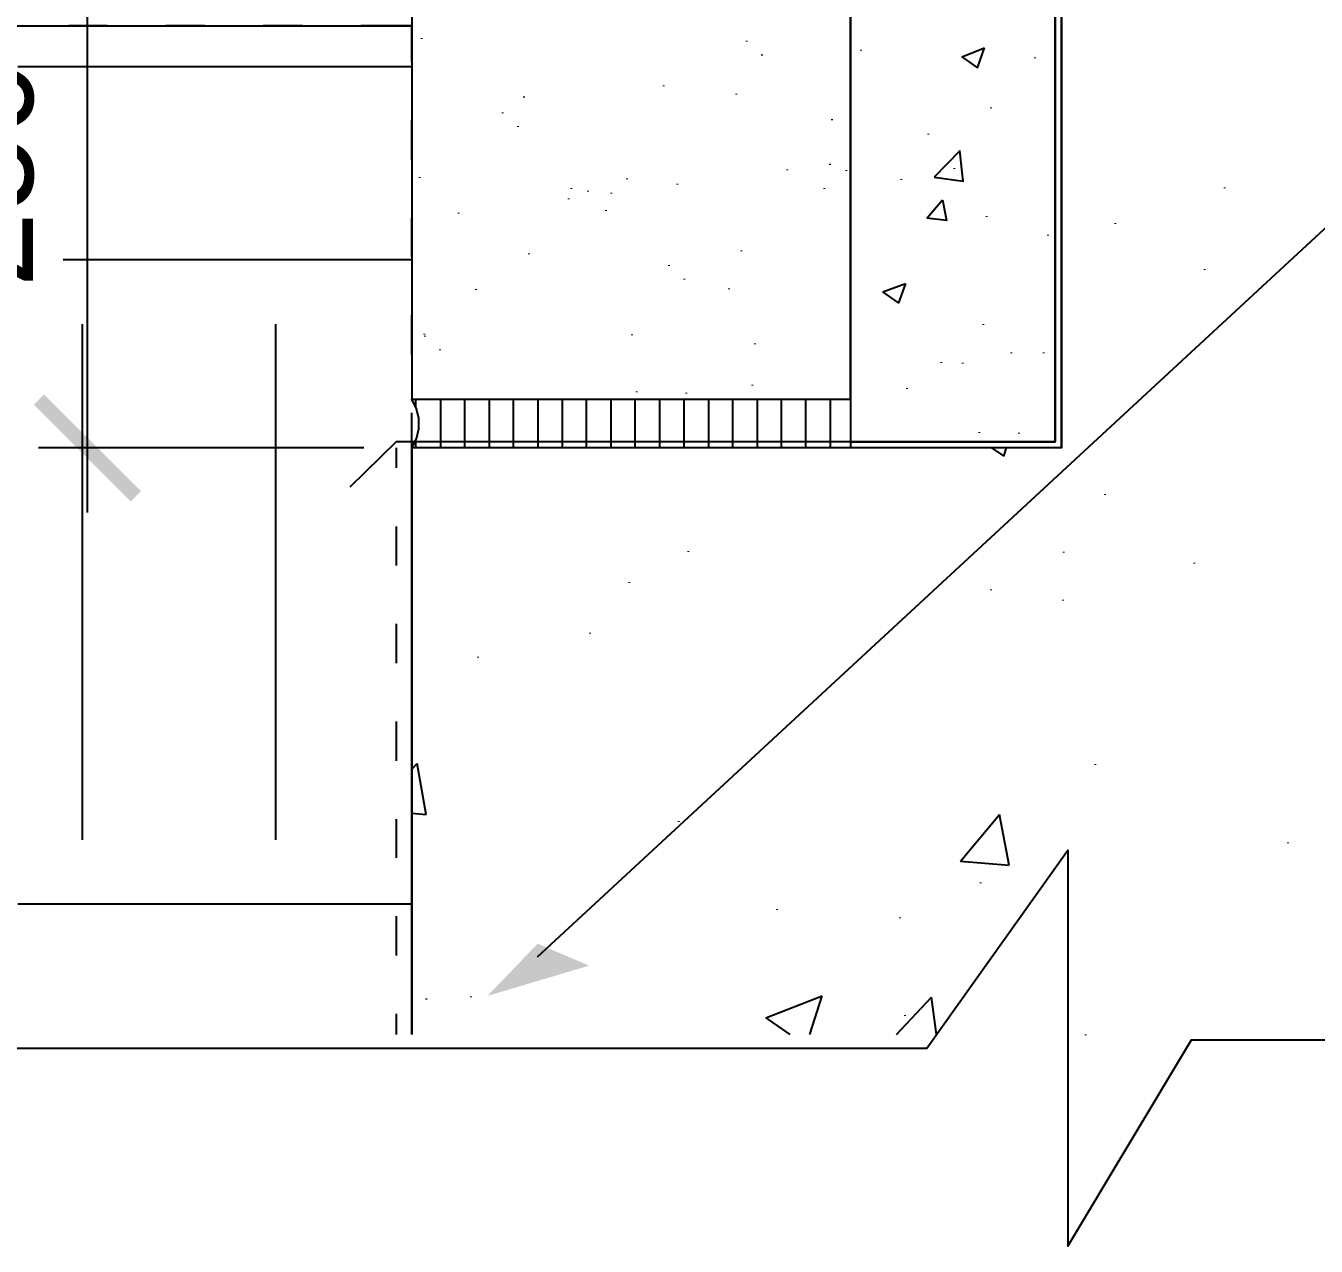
# Model space of a CAD drawing. Header units: millimetres. Extents: x 14345 to 64157, y -11631 to -3212.
# Drawn here: x 56496 to 58483, y -11319 to -9440 of the extents above; entities that cross this region are included whole.
import ezdxf

# ---------------------------------------------------------------- set-up
doc = ezdxf.new("R2010")
doc.units = ezdxf.units.MM
doc.header["$MEASUREMENT"] = 0
doc.layers.add('NewA-Zz_20_10_90-T_TextWindow', color=7, linetype='Continuous')
doc.layers.add('NewA-Zz_30_30-P_ExternalReferenceDrawing', color=7, linetype='Continuous')
doc.styles.add('GENERATED_STYLE_1', font='')
doc.styles.get('GENERATED_STYLE_1').set_extended_font_data('Arial')

msp = doc.modelspace()

# ---------------------------------------------------------------- hatches: boundary and pattern name
at = {"layer": 'NewA-Zz_30_30-P_ExternalReferenceDrawing', "linetype": 'Continuous', "lineweight": 13}
for points in [[(56524.5, -10007.4), (56508.7, -10023.2), (56673.8, -10156.6)], [(56508.7, -10023.2), (56657.9, -10172.5), (56673.8, -10156.6)], [(57363.8, -10886.8), (57284.4, -10853), (57207.2, -10933.4)]]:
    msp.add_hatch(color=7, dxfattribs=at).paths.add_polyline_path(points)

# ---------------------------------------------------------------- linework, layer by layer
at = {"layer": 'NewA-Zz_30_30-P_ExternalReferenceDrawing', "linetype": 'Continuous', "flags": 128}
for points in [[(57284.4, -10873.1), (60816.1, -7606), (61016.1, -7606)], [(56591.2, -8739.5), (56591.2, -10189.4)], [(58341.7, -8829.4), (58081.3, -8829.4), (58081.3, -10080.4), (57066.4, -10080.4), (56995.5, -10150.2)], [(59340.8, -10992.7), (59340.8, -9464.4), (63591, -9464.4), (63591, -8840), (58090.9, -8840), (58090.9, -10089.9), (57090.7, -10089.9), (57090.7, -10992.7)], [(58090.9, -10089.9), (58090.9, -8840)], [(57090.7, -8864.4), (57090.7, -10014.8), (57766, -10014.8)], [(53715.7, -9467.6), (56393.3, -9440.1), (57090.7, -9440.1)], [(56621.9, -9440.1), (56562.6, -9440.1)], [(56772.2, -9440.1), (56711.9, -9440.1)], [(56922.5, -9440.1), (56862.1, -9440.1)], [(57090.7, -9440.1), (57012.4, -9440.1)], [(57090.7, -9496.2), (57090.7, -9440.1)], [(57090.7, -9440.1), (57090.7, -10014.8)], [(57105.6, -9459.1), (57105.6, -9460.2)], [(57606.2, -9463.4), (57606.2, -9464.4)], [(57937.4, -9487.7), (57972.3, -9474)], [(57961.8, -9504.6), (57972.3, -9474)], [(57629.4, -9484.5), (57629.4, -9485.6)], [(57781.8, -9477.1), (57781.8, -9478.2)], [(57937.4, -9487.7), (57961.8, -9504.6)], [(58049.6, -9488.8), (58049.6, -9489.8)], [(56484.3, -9502.5), (57090.7, -9502.5)], [(56484.3, -9502.5), (56591.2, -9502.5)], [(56591.2, -9502.5), (57090.7, -9502.5)], [(57478.1, -9532.2), (57478.1, -9533.2)], [(57263.3, -9549.1), (57263.3, -9550.2)], [(57590.3, -9544.9), (57590.3, -9545.9)], [(57230.4, -9573.4), (57230.4, -9574.5)], [(57981.9, -9566), (57981.9, -9567.1)], [(57090.7, -9646.5), (57090.7, -9586.1)], [(57253.7, -9594.6), (57253.7, -9595.7)], [(57737.4, -9584), (57737.4, -9585.1)], [(57885.6, -9606.2), (57885.6, -9607.3)], [(57734.2, -9652.8), (57734.2, -9653.9)], [(57102.4, -9672.9), (57102.4, -9674)], [(57668.6, -9661.3), (57668.6, -9662.3)], [(57759.6, -9662.3), (57759.6, -9663.4)], [(57925.8, -9659.2), (57925.8, -9660.2)], [(57336.3, -9689.9), (57336.3, -9690.9)], [(57422, -9675), (57422, -9676.1)], [(57499.3, -9683.5), (57499.3, -9684.6)], [(57725.7, -9689.9), (57725.7, -9690.9)], [(57844.3, -9676.1), (57844.3, -9677.2)], [(58341.7, -9688.8), (58341.7, -9689.9)], [(57332, -9705.7), (57332, -9706.8)], [(57361.7, -9694.1), (57361.7, -9695.1)], [(57397.7, -9697.3), (57397.7, -9698.3)], [(57907.8, -9707.8), (57914.1, -9739.6), (57883.4, -9736.4)], [(57883.4, -9736.4), (57907.8, -9707.8)], [(57162.7, -9728), (57162.7, -9729)], [(57389.2, -9723.7), (57389.2, -9724.8)], [(57975.5, -9733.2), (57975.5, -9734.3)], [(57090.7, -9795.7), (57090.7, -9736.4)], [(58173.4, -9743.8), (58173.4, -9744.9)], [(58069.7, -9761.8), (58069.7, -9762.9)], [(57270.7, -9790.4), (57270.7, -9791.5)], [(57597.7, -9786.2), (57597.7, -9787.2)], [(56554.2, -9799.9), (57090.7, -9799.9)], [(56554.2, -9799.9), (57090.7, -9799.9)], [(57486.6, -9808.4), (57486.6, -9809.4)], [(57509.8, -9829.6), (57509.8, -9830.6)], [(58311, -9814.7), (58311, -9815.8)], [(57189.2, -9845.4), (57189.2, -9846.5)], [(57578.6, -9844.4), (57578.6, -9845.4)], [(57850.6, -9837), (57840, -9866.6), (57815.7, -9849.7)], [(57815.7, -9849.7), (57850.6, -9837)], [(57090.7, -9946), (57090.7, -9885.6)], [(56583.8, -10693.2), (56583.8, -9899.4)], [(56583.8, -10693.2), (56583.8, -9899.4)], [(56881.2, -10693.2), (56881.2, -9899.4)], [(56881.2, -10693.2), (56881.2, -9899.4)], [(57970.2, -9899.4), (57970.2, -9900.5)], [(57109.8, -9914.2), (57109.8, -9915.3)], [(57110.9, -9917.4), (57110.9, -9918.5)], [(57429.4, -9915.3), (57429.4, -9916.3)], [(57618.9, -9929), (57618.9, -9930.1)], [(57134.1, -9938.6), (57134.1, -9939.6)], [(58013.6, -9942.8), (58013.6, -9943.9)], [(58063.4, -9942.8), (58063.4, -9943.9)], [(57905.7, -9957.6), (57905.7, -9958.7)], [(57938.5, -9958.7), (57938.5, -9959.7)], [(57436.8, -10003.1), (57436.8, -10004.2)], [(57513, -10005.2), (57513, -10006.3)], [(57614.6, -9992.5), (57614.6, -9993.6)], [(57852.7, -9997.8), (57852.7, -9998.9)], [(57090.7, -10089.9), (57098.2, -10076.1), (57101.3, -10060.3), (57101.3, -10044.4), (57098.2, -10029.6), (57090.7, -10014.8)], [(57097.1, -10027.5), (57097.1, -10014.8)], [(57135.2, -10089.9), (57135.2, -10014.8)], [(57172.2, -10089.9), (57172.2, -10014.8)], [(57210.3, -10089.9), (57210.3, -10014.8)], [(57247.4, -10089.9), (57247.4, -10014.8)], [(57285.5, -10089.9), (57285.5, -10014.8)], [(57322.5, -10089.9), (57322.5, -10014.8)], [(57359.6, -10089.9), (57359.6, -10014.8)], [(57397.7, -10089.9), (57397.7, -10014.8)], [(57434.7, -10089.9), (57434.7, -10014.8)], [(57447.4, -10013.7), (57447.4, -10014.8)], [(57472.8, -10089.9), (57472.8, -10014.8)], [(57509.8, -10089.9), (57509.8, -10014.8)], [(57547.9, -10089.9), (57547.9, -10014.8)], [(57585, -10089.9), (57585, -10014.8)], [(57623.1, -10089.9), (57623.1, -10014.8)], [(57660.1, -10089.9), (57660.1, -10014.8)], [(57697.2, -10089.9), (57697.2, -10014.8)], [(57735.3, -10089.9), (57735.3, -10014.8)], [(57090.7, -10096.3), (57090.7, -10035.9)], [(57963.9, -10065.6), (57963.9, -10066.6)], [(58025.3, -10066.6), (58025.3, -10067.7)], [(57016.7, -10089.9), (56516.1, -10089.9)], [(57066.4, -10089.9), (57066.4, -10120.6)], [(58090.9, -10089.9), (57090.7, -10089.9)], [(57090.7, -10992.7), (57090.7, -10089.9)], [(57097.1, -10089.9), (57097.1, -10077.2)], [(57982.9, -10089.9), (58002, -10102.6)], [(58002, -10102.6), (58006.2, -10089.9)], [(58157.5, -10160.8), (58157.5, -10161.9)], [(57090.7, -10246.5), (57090.7, -10186.2)], [(57066.4, -10210.6), (57066.4, -10270.9)], [(57516.2, -10248.7), (57516.2, -10249.7)], [(58094, -10249.7), (58094, -10250.8)], [(58295.1, -10266.6), (58295.1, -10267.7)], [(57425.2, -10296.3), (57425.2, -10297.3)], [(57981.9, -10307.9), (57981.9, -10309)], [(58093, -10323.8), (58093, -10324.9)], [(57090.7, -10395.8), (57090.7, -10336.5)], [(57066.4, -10360.8), (57066.4, -10421.2)], [(57364.9, -10374.6), (57364.9, -10375.7)], [(57192.3, -10411.6), (57192.3, -10412.7)], [(57090.7, -10546), (57090.7, -10485.7)], [(57066.4, -10511.1), (57066.4, -10571.4)], [(57090.7, -10584.1), (57099.2, -10575.7)], [(57113, -10654), (57099.2, -10575.7)], [(58142.7, -10576.7), (58142.7, -10577.8)], [(57090.7, -10696.3), (57090.7, -10636)], [(57066.4, -10661.4), (57066.4, -10720.7)], [(57090.7, -10651.9), (57113, -10654)], [(57501.4, -10664.6), (57501.4, -10665.6)], [(57935.3, -10726), (57995.6, -10654)], [(58010.4, -10732.3), (57995.6, -10654)], [(58439.1, -10697.4), (58439.1, -10698.4)], [(53717.8, -11013.8), (57883.4, -11013.8), (58100.4, -10709), (58100.4, -11318.6), (58290.9, -11001.1), (63588.9, -11001.1)], [(57935.3, -10726), (58010.4, -10732.3)], [(57966, -10758.8), (57966, -10759.8)], [(57090.7, -10845.6), (57090.7, -10786.3)], [(56484.3, -10791.6), (57090.7, -10791.6)], [(56484.3, -10791.6), (57090.7, -10791.6)], [(57652.7, -10800), (57652.7, -10801.1)], [(57066.4, -10810.6), (57066.4, -10871)], [(57842.2, -10812.7), (57842.2, -10813.8)], [(57090.7, -10992.7), (57090.7, -10935.5)], [(57113, -10937.6), (57113, -10938.7)], [(57181.8, -10934.5), (57181.8, -10935.5)], [(57635.8, -10967.3), (57722.6, -10933.4)], [(57703.5, -10992.7), (57722.6, -10933.4)], [(57836.9, -10992.7), (57890.8, -10935.5)], [(57898.3, -10992.7), (57890.8, -10935.5)], [(57066.4, -10960.9), (57066.4, -10992.7)], [(57849.6, -10963), (57849.6, -10964.1)], [(57635.8, -10967.3), (57672.8, -10992.7)], [(58127.9, -10992.7), (58127.9, -10993.7)]]:
    msp.add_lwpolyline(points, dxfattribs=at)
for points in [[(57090.7, -8864.4), (57090.7, -10014.8), (57766, -10014.8), (57766, -9264.4), (58015.7, -9264.4), (58015.7, -8840), (57876, -8839)], [(57766, -9264.4), (57766, -10080.4), (58081.3, -10080.4), (58081.3, -9264.4)], [(57895.1, -9672.9), (57939.5, -9679.3), (57934.2, -9632.7)], [(57090.7, -10014.8), (57766, -10014.8), (57766, -10089.9), (57090.7, -10089.9), (57098.2, -10076.1), (57101.3, -10060.3), (57101.3, -10044.4), (57098.2, -10029.6)]]:
    msp.add_lwpolyline(points, close=True, dxfattribs=at)

# ---------------------------------------------------------------- texts
at = {"layer": 'NewA-Zz_20_10_90-T_TextWindow', "linetype": 'Continuous', "insert": (56357.6, -9842.9), "char_height": 150, "attachment_point": 1, "rotation": 90, "style": 'GENERATED_STYLE_1'}
msp.add_mtext('\\A1;{\\fArial|b0|i0|c0|p34;250}', dxfattribs=at)

doc.saveas('drawing.dxf')
